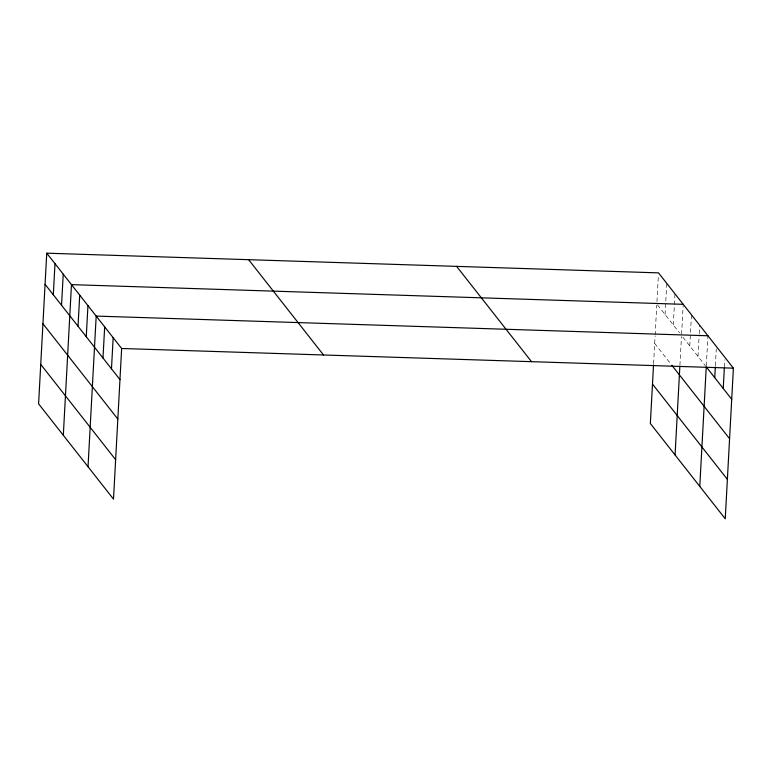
<?xml version="1.0" encoding="UTF-8"?>
<svg xmlns="http://www.w3.org/2000/svg" width="772" height="772" viewBox="0 0 772 772"><rect width="100%" height="100%" fill="white"/><g stroke="black" fill="none" stroke-linecap="round" stroke-linejoin="round"><path stroke-width="0.58" stroke-dasharray="3.86 2.9" d="M653.585 363.747L655.081 336.264M655.138 335.067L656.76 305.191M656.953 301.601L658.313 276.463M665.059 314.474L666.747 283.353M673.3 324.954L674.989 293.842M679.92 365.32L681.473 336.631M681.599 334.247L683.162 305.519M689.772 345.924L691.461 314.802M698.013 356.403L699.181 334.865M699.249 333.668L699.702 325.292M706.312 365.687L707.934 335.772M715.383 365.716L716.291 348.963M724.397 366.941L724.783 359.762M657.512 304.863L679.476 332.819M682.911 337.19L705.569 366.015M654.685 343.434L670.472 363.525"/><path stroke-width="1.16" d="M46.754 253.187L38.6 403.833L113.494 499.127L121.648 348.49L46.754 253.187L658.506 272.873L733.4 368.167L725.246 518.813L650.352 423.51L653.527 364.944M53.307 294.788L54.995 263.677M61.548 305.278L63.236 274.156M63.314 435.273L71.468 284.636L683.22 304.322M78.03 326.238L79.709 295.126M86.261 336.727L87.95 305.606M88.027 466.722L96.191 316.086L707.934 335.772M102.985 358.005L104.674 326.884M111.477 368.804L113.166 337.692M675.066 454.959L679.852 366.517M699.779 486.408L706.255 366.883L731.711 399.288M714.737 377.691L715.326 366.912M723.229 388.49L724.329 368.138M121.648 348.49L733.4 368.167M671.852 365.272L729.579 438.728M652.485 384.07L727.378 479.364M456.628 266.379L531.522 361.672M248.632 259.682L323.526 354.985M45.075 284.308L119.969 379.612M42.933 323.748L117.826 419.051M40.733 364.384L115.626 459.687"/></g></svg>
